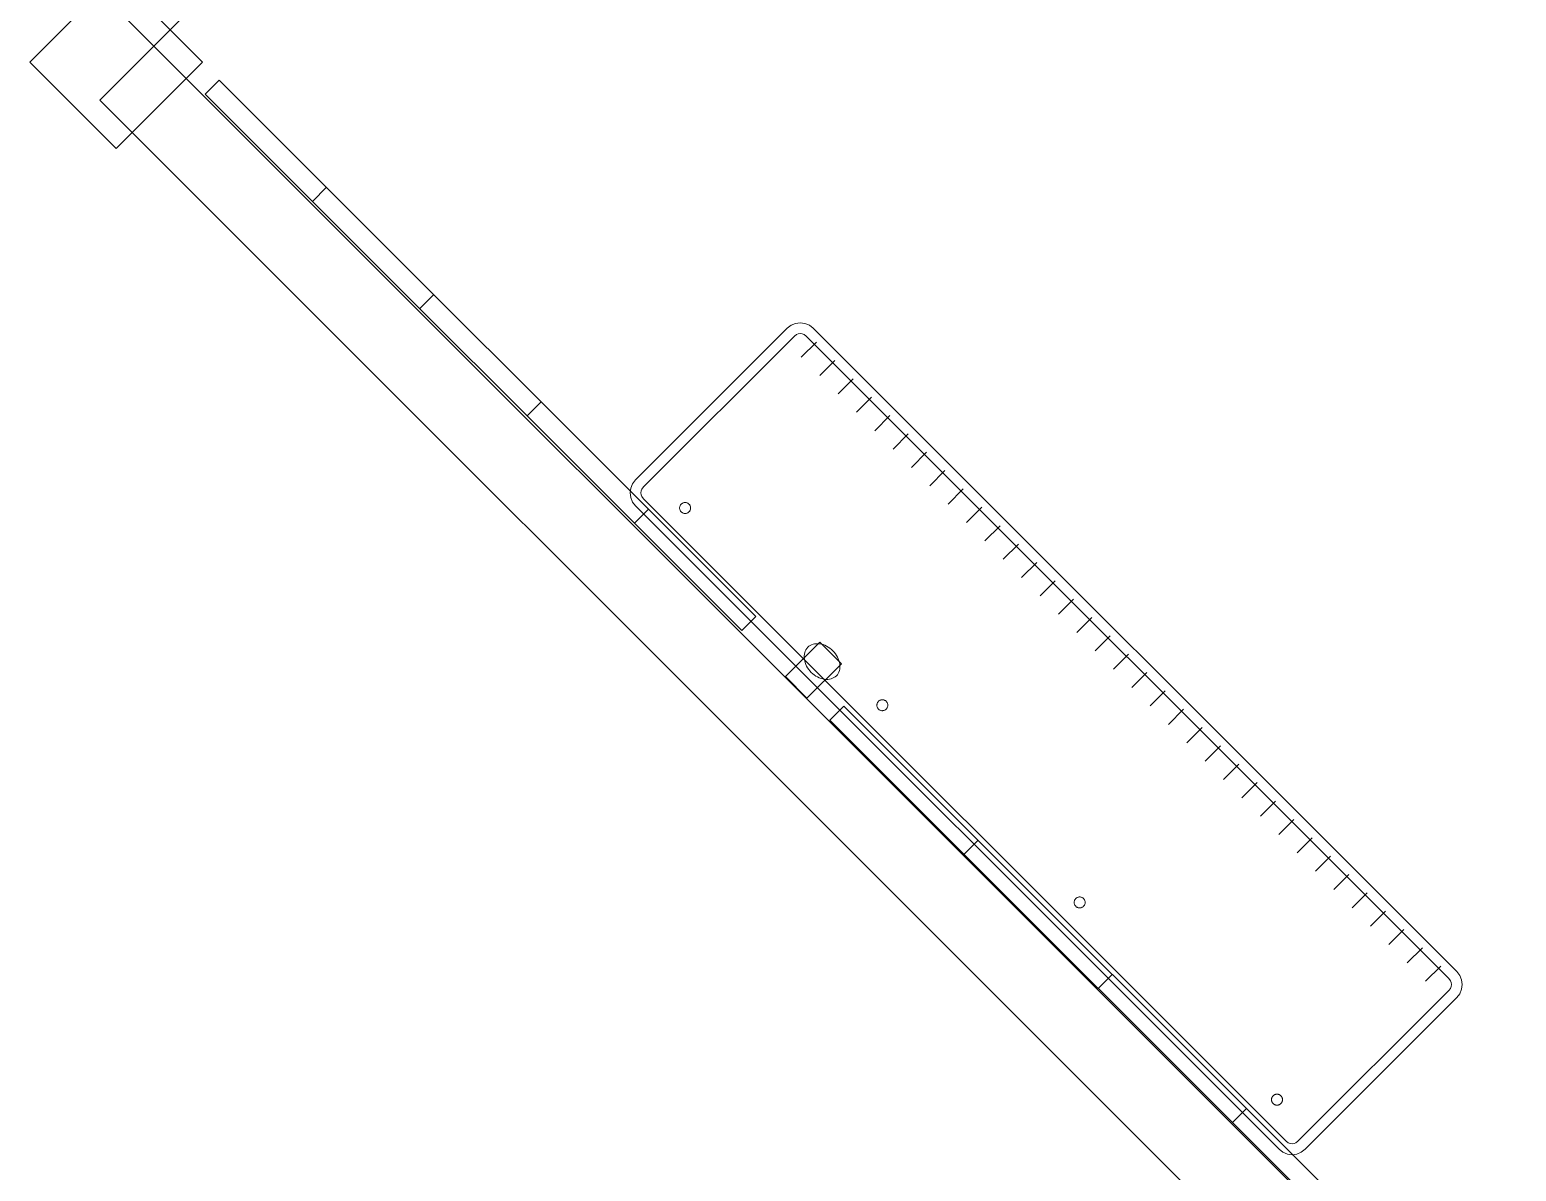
# Model space of a CAD drawing. Header units: metres. Extents: x 2172.2 to 2210.6, y 415.3 to 458.1.
# Drawn here: x 2172.162 to 2177.029, y 437.293 to 441.031 of the extents above; entities that cross this region are included whole.
import ezdxf

# ---------------------------------------------------------------- set-up
doc = ezdxf.new("R2010")
doc.units = ezdxf.units.M
for name, color, linetype, lineweight in [('NC_N1_COLUMNS', 7, 'CONTINUOUS', 25), ('NC_N1_SERVICE', 7, 'CONTINUOUS', 13), ('NC_N1_WALL_DECOR', 7, 'CONTINUOUS', 13), ('NC_N1_WALL_LIGHTS', 7, 'CONTINUOUS', 13), ('NC_N1_WALLS', 7, 'CONTINUOUS', 25)]:
    doc.layers.add(name, color=color, linetype=linetype, lineweight=lineweight)

# ---------------------------------------------------------------- blocks, each defined once
blk = doc.blocks.new('NC_N1_ARCHITECTURE')
at = {"layer": 'NC_N1_COLUMNS', "linetype": 'CONTINUOUS', "lineweight": -2}
blk.add_lwpolyline([(-17.554712, 7.207803), (-17.271873, 6.924963), (-17.554712, 6.642124), (-17.837521, 6.924998)], close=True, dxfattribs=at)
at = {"layer": 'NC_N1_WALLS', "linetype": 'CONTINUOUS', "lineweight": -2}
for points in [[(-17.430969, 6.977996), (-17.607746, 7.154773), (-13.39339, 11.369129), (-17.363581, 15.33932), (-17.186804, 15.516096), (-13.039837, 11.369129)], [(-17.430969, 6.977996), (-3.56182, -6.891153), (-3.738596, -7.06793), (-17.607746, 6.80122)]]:
    blk.add_lwpolyline(points, close=True, dxfattribs=at)
blk = doc.blocks.new('NC_N1_SCONCE')
at = {"color": 0, "linetype": 'CONTINUOUS', "lineweight": -2}
for points in [[(0.05, -0.16), (0.05, 0), (-0.05, 0), (-0.05, -0.16)], [(0.066, -0.12), (0.0657, -0.1151), (0.0647, -0.1102), (0.0632, -0.1055), (0.061, -0.1009), (0.0582, -0.0964), (0.0549, -0.0922), (0.051, -0.0883), (0.0467, -0.0846), (0.0419, -0.0813), (0.0367, -0.0784), (0.0311, -0.0759), (0.0253, -0.0738), (0.0192, -0.0722), (0.0129, -0.071), (0.0065, -0.0702), (0, -0.07), (-0.0065, -0.0702), (-0.0129, -0.071), (-0.0192, -0.0722), (-0.0253, -0.0738), (-0.0311, -0.0759), (-0.0367, -0.0784), (-0.0419, -0.0813), (-0.0467, -0.0846), (-0.051, -0.0883), (-0.0549, -0.0922), (-0.0582, -0.0964), (-0.061, -0.1009), (-0.0632, -0.1055), (-0.0647, -0.1102), (-0.0657, -0.1151), (-0.066, -0.12), (-0.0657, -0.1249), (-0.0647, -0.1298), (-0.0632, -0.1345), (-0.061, -0.1391), (-0.0582, -0.1436), (-0.0549, -0.1478), (-0.051, -0.1517), (-0.0467, -0.1554), (-0.0419, -0.1587), (-0.0367, -0.1616), (-0.0311, -0.1641), (-0.0253, -0.1662), (-0.0192, -0.1678), (-0.0129, -0.169), (-0.0065, -0.1698), (0, -0.17), (0.0065, -0.1698), (0.0129, -0.169), (0.0192, -0.1678), (0.0253, -0.1662), (0.0311, -0.1641), (0.0367, -0.1616), (0.0419, -0.1587), (0.0467, -0.1554), (0.051, -0.1517), (0.0549, -0.1478), (0.0582, -0.1436), (0.061, -0.1391), (0.0632, -0.1345), (0.0647, -0.1298), (0.0657, -0.1249)]]:
    blk.add_lwpolyline(points, close=True, dxfattribs=at)
blk = doc.blocks.new('NC_N1_UNIQUE_WALL_COMPOSITION_25')
at = {"color": 0, "linetype": 'CONTINUOUS', "lineweight": -2}
blk.add_lwpolyline([(1.242, -0.065), (1.242, 0), (-1.242, 0), (-1.242, -0.065)], close=True, dxfattribs=at)
for points in [[(-0.621, -0.065), (-0.621, 0)], [(0, -0.065), (0, 0)], [(0.621, -0.065), (0.621, 0)]]:
    blk.add_lwpolyline(points, dxfattribs=at)
blk = doc.blocks.new('NC_N1_UNIQUE_WALL_COMPOSITION_26')
at = {"color": 0, "linetype": 'CONTINUOUS', "lineweight": -2}
blk.add_lwpolyline([(1.242, -0.065), (1.242, 0), (-1.242, 0), (-1.242, -0.065)], close=True, dxfattribs=at)
for points in [[(-0.7452, -0.065), (-0.7452, 0)], [(-0.2484, -0.065), (-0.2484, 0)], [(0.2484, -0.065), (0.2484, 0)], [(0.7452, -0.065), (0.7452, 0)]]:
    blk.add_lwpolyline(points, dxfattribs=at)
blk = doc.blocks.new('NC_N1_SIDEBOARD')
at = {"color": 0, "linetype": 'CONTINUOUS', "lineweight": -2}
for points in [[(1.49, -0.443), (-1.49, -0.443), (-1.5055, -0.441), (-1.52, -0.435), (-1.5324, -0.4254), (-1.542, -0.413), (-1.548, -0.3985), (-1.55, -0.383), (-1.55, 0.32), (-1.548, 0.3355), (-1.542, 0.35), (-1.5324, 0.3624), (-1.52, 0.372), (-1.5055, 0.378), (-1.49, 0.38), (1.49, 0.38), (1.5055, 0.378), (1.52, 0.372), (1.5324, 0.3624), (1.542, 0.35), (1.548, 0.3355), (1.55, 0.32), (1.55, -0.383), (1.548, -0.3985), (1.542, -0.413), (1.5324, -0.4254), (1.52, -0.435), (1.5055, -0.441)], [(1.4877, -0.408), (-1.4877, -0.408), (-1.4964, -0.4069), (-1.5023, -0.4044), (-1.5075, -0.4005), (-1.5114, -0.3953), (-1.5139, -0.3894), (-1.515, -0.3807), (-1.515, 0.3177), (-1.5139, 0.3264), (-1.5114, 0.3323), (-1.5075, 0.3375), (-1.5023, 0.3414), (-1.4964, 0.3439), (-1.4877, 0.345), (1.4877, 0.345), (1.4964, 0.3439), (1.5023, 0.3414), (1.5075, 0.3375), (1.5114, 0.3323), (1.5139, 0.3264), (1.515, 0.3177), (1.515, -0.3807), (1.5139, -0.3894), (1.5114, -0.3953), (1.5075, -0.4005), (1.5023, -0.4044), (1.4964, -0.4069)], [(-1.352, 0.27), (-1.3521, 0.2682), (-1.3523, 0.2665), (-1.3528, 0.2648), (-1.3534, 0.2631), (-1.3541, 0.2615), (-1.355, 0.26), (-1.3561, 0.2586), (-1.3573, 0.2573), (-1.3586, 0.2561), (-1.36, 0.255), (-1.3615, 0.2541), (-1.3631, 0.2534), (-1.3648, 0.2528), (-1.3665, 0.2523), (-1.3682, 0.2521), (-1.37, 0.252), (-1.3718, 0.2521), (-1.3735, 0.2523), (-1.3752, 0.2528), (-1.3769, 0.2534), (-1.3785, 0.2541), (-1.38, 0.255), (-1.3814, 0.2561), (-1.3827, 0.2573), (-1.3839, 0.2586), (-1.385, 0.26), (-1.3859, 0.2615), (-1.3866, 0.2631), (-1.3872, 0.2648), (-1.3877, 0.2665), (-1.3879, 0.2682), (-1.388, 0.27), (-1.3879, 0.2718), (-1.3877, 0.2735), (-1.3872, 0.2752), (-1.3866, 0.2769), (-1.3859, 0.2785), (-1.385, 0.28), (-1.3839, 0.2814), (-1.3827, 0.2827), (-1.3814, 0.2839), (-1.38, 0.285), (-1.3785, 0.2859), (-1.3769, 0.2866), (-1.3752, 0.2872), (-1.3735, 0.2877), (-1.3718, 0.2879), (-1.37, 0.288), (-1.3682, 0.2879), (-1.3665, 0.2877), (-1.3648, 0.2872), (-1.3631, 0.2866), (-1.3615, 0.2859), (-1.36, 0.285), (-1.3586, 0.2839), (-1.3573, 0.2827), (-1.3561, 0.2814), (-1.355, 0.28), (-1.3541, 0.2785), (-1.3534, 0.2769), (-1.3528, 0.2752), (-1.3523, 0.2735), (-1.3521, 0.2718)], [(-0.4387, 0.27), (-0.4388, 0.2682), (-0.439, 0.2665), (-0.4394, 0.2648), (-0.44, 0.2631), (-0.4408, 0.2615), (-0.4417, 0.26), (-0.4428, 0.2586), (-0.4439, 0.2573), (-0.4452, 0.2561), (-0.4467, 0.255), (-0.4482, 0.2541), (-0.4498, 0.2534), (-0.4514, 0.2528), (-0.4532, 0.2523), (-0.4549, 0.2521), (-0.4567, 0.252), (-0.4584, 0.2521), (-0.4602, 0.2523), (-0.4619, 0.2528), (-0.4636, 0.2534), (-0.4652, 0.2541), (-0.4667, 0.255), (-0.4681, 0.2561), (-0.4694, 0.2573), (-0.4706, 0.2586), (-0.4716, 0.26), (-0.4725, 0.2615), (-0.4733, 0.2631), (-0.4739, 0.2648), (-0.4743, 0.2665), (-0.4746, 0.2682), (-0.4747, 0.27), (-0.4746, 0.2718), (-0.4743, 0.2735), (-0.4739, 0.2752), (-0.4733, 0.2769), (-0.4725, 0.2785), (-0.4716, 0.28), (-0.4706, 0.2814), (-0.4694, 0.2827), (-0.4681, 0.2839), (-0.4667, 0.285), (-0.4652, 0.2859), (-0.4636, 0.2866), (-0.4619, 0.2872), (-0.4602, 0.2877), (-0.4584, 0.2879), (-0.4567, 0.288), (-0.4549, 0.2879), (-0.4532, 0.2877), (-0.4514, 0.2872), (-0.4498, 0.2866), (-0.4482, 0.2859), (-0.4467, 0.285), (-0.4452, 0.2839), (-0.4439, 0.2827), (-0.4428, 0.2814), (-0.4417, 0.28), (-0.4408, 0.2785), (-0.44, 0.2769), (-0.4394, 0.2752), (-0.439, 0.2735), (-0.4388, 0.2718)], [(0.4747, 0.27), (0.4746, 0.2682), (0.4743, 0.2665), (0.4739, 0.2648), (0.4733, 0.2631), (0.4725, 0.2615), (0.4716, 0.26), (0.4706, 0.2586), (0.4694, 0.2573), (0.4681, 0.2561), (0.4667, 0.255), (0.4652, 0.2541), (0.4636, 0.2534), (0.4619, 0.2528), (0.4602, 0.2523), (0.4584, 0.2521), (0.4567, 0.252), (0.4549, 0.2521), (0.4532, 0.2523), (0.4514, 0.2528), (0.4498, 0.2534), (0.4482, 0.2541), (0.4467, 0.255), (0.4452, 0.2561), (0.4439, 0.2573), (0.4428, 0.2586), (0.4417, 0.26), (0.4408, 0.2615), (0.44, 0.2631), (0.4394, 0.2648), (0.439, 0.2665), (0.4388, 0.2682), (0.4387, 0.27), (0.4388, 0.2718), (0.439, 0.2735), (0.4394, 0.2752), (0.44, 0.2769), (0.4408, 0.2785), (0.4417, 0.28), (0.4428, 0.2814), (0.4439, 0.2827), (0.4452, 0.2839), (0.4467, 0.285), (0.4482, 0.2859), (0.4498, 0.2866), (0.4514, 0.2872), (0.4532, 0.2877), (0.4549, 0.2879), (0.4567, 0.288), (0.4584, 0.2879), (0.4602, 0.2877), (0.4619, 0.2872), (0.4636, 0.2866), (0.4652, 0.2859), (0.4667, 0.285), (0.4681, 0.2839), (0.4694, 0.2827), (0.4706, 0.2814), (0.4716, 0.28), (0.4725, 0.2785), (0.4733, 0.2769), (0.4739, 0.2752), (0.4743, 0.2735), (0.4746, 0.2718)], [(1.388, 0.27), (1.3879, 0.2682), (1.3877, 0.2665), (1.3872, 0.2648), (1.3866, 0.2631), (1.3859, 0.2615), (1.385, 0.26), (1.3839, 0.2586), (1.3827, 0.2573), (1.3814, 0.2561), (1.38, 0.255), (1.3785, 0.2541), (1.3769, 0.2534), (1.3752, 0.2528), (1.3735, 0.2523), (1.3718, 0.2521), (1.37, 0.252), (1.3682, 0.2521), (1.3665, 0.2523), (1.3648, 0.2528), (1.3631, 0.2534), (1.3615, 0.2541), (1.36, 0.255), (1.3586, 0.2561), (1.3573, 0.2573), (1.3561, 0.2586), (1.355, 0.26), (1.3541, 0.2615), (1.3534, 0.2631), (1.3528, 0.2648), (1.3523, 0.2665), (1.3521, 0.2682), (1.352, 0.27), (1.3521, 0.2718), (1.3523, 0.2735), (1.3528, 0.2752), (1.3534, 0.2769), (1.3541, 0.2785), (1.355, 0.28), (1.3561, 0.2814), (1.3573, 0.2827), (1.3586, 0.2839), (1.36, 0.285), (1.3615, 0.2859), (1.3631, 0.2866), (1.3648, 0.2872), (1.3665, 0.2877), (1.3682, 0.2879), (1.37, 0.288), (1.3718, 0.2879), (1.3735, 0.2877), (1.3752, 0.2872), (1.3769, 0.2866), (1.3785, 0.2859), (1.38, 0.285), (1.3814, 0.2839), (1.3827, 0.2827), (1.3839, 0.2814), (1.385, 0.28), (1.3859, 0.2785), (1.3866, 0.2769), (1.3872, 0.2752), (1.3877, 0.2735), (1.3879, 0.2718)]]:
    blk.add_lwpolyline(points, close=True, dxfattribs=at)
for points in [[(-1.45, -0.418), (-1.45, -0.348)], [(-1.365, -0.418), (-1.365, -0.348)], [(-1.28, -0.418), (-1.28, -0.348)], [(-1.195, -0.418), (-1.195, -0.348)], [(-1.11, -0.418), (-1.11, -0.348)], [(-1.025, -0.418), (-1.025, -0.348)], [(-0.94, -0.418), (-0.94, -0.348)], [(-0.855, -0.418), (-0.855, -0.348)], [(-0.77, -0.418), (-0.77, -0.348)], [(-0.685, -0.418), (-0.685, -0.348)], [(-0.6, -0.418), (-0.6, -0.348)], [(-0.515, -0.418), (-0.515, -0.348)], [(-0.43, -0.418), (-0.43, -0.348)], [(-0.345, -0.418), (-0.345, -0.348)], [(-0.26, -0.418), (-0.26, -0.348)], [(-0.175, -0.418), (-0.175, -0.348)], [(-0.09, -0.418), (-0.09, -0.348)], [(-0.005, -0.418), (-0.005, -0.348)], [(0.08, -0.418), (0.08, -0.348)], [(0.165, -0.418), (0.165, -0.348)], [(0.25, -0.418), (0.25, -0.348)], [(0.335, -0.418), (0.335, -0.348)], [(0.42, -0.418), (0.42, -0.348)], [(0.505, -0.418), (0.505, -0.348)], [(0.59, -0.418), (0.59, -0.348)], [(0.675, -0.418), (0.675, -0.348)], [(0.76, -0.418), (0.76, -0.348)], [(0.845, -0.418), (0.845, -0.348)], [(0.93, -0.418), (0.93, -0.348)], [(1.015, -0.418), (1.015, -0.348)], [(1.1, -0.418), (1.1, -0.348)], [(1.185, -0.418), (1.185, -0.348)], [(1.27, -0.418), (1.27, -0.348)], [(1.355, -0.418), (1.355, -0.348)], [(1.44, -0.418), (1.44, -0.348)]]:
    blk.add_lwpolyline(points, dxfattribs=at)

msp = doc.modelspace()

# ---------------------------------------------------------------- block references
at = {"layer": 'NC_N1_SERVICE', "linetype": 'CONTINUOUS', "xscale": 0.9999999407388815, "yscale": -0.9999999407388814, "rotation": -44.999997585163314}
msp.add_blockref('NC_N1_SIDEBOARD', (2175.4675, 438.6876), dxfattribs=at)
at = {"layer": 'NC_N1_WALL_DECOR', "linetype": 'CONTINUOUS', "rotation": 135}
for name, p in [('NC_N1_UNIQUE_WALL_COMPOSITION_26', (2173.6153, 439.9425)), ('NC_N1_UNIQUE_WALL_COMPOSITION_25', (2175.6602, 437.8923))]:
    msp.add_blockref(name, p, dxfattribs=at)
at = {"layer": 'NC_N1_WALL_LIGHTS', "linetype": 'CONTINUOUS', "rotation": 135}
msp.add_blockref('NC_N1_SCONCE', (2174.6714, 438.8777), dxfattribs=at)
at = {"layer": 'NC_N1_WALLS'}
msp.add_blockref('NC_N1_ARCHITECTURE', (2190, 434), dxfattribs=at)

doc.saveas('drawing.dxf')
